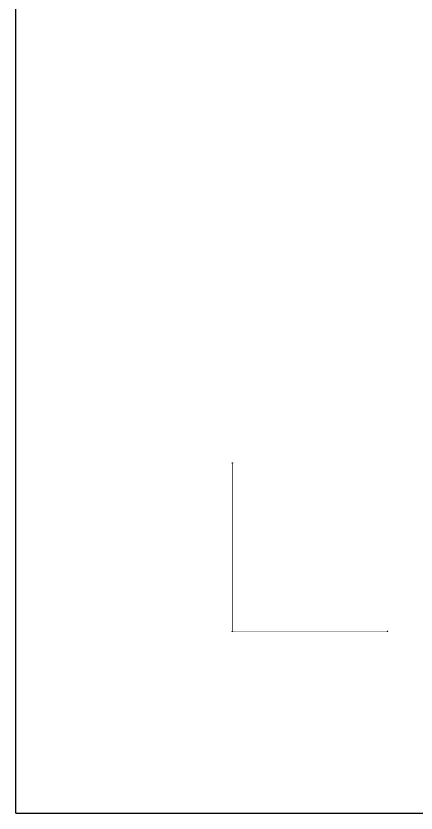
# Model space of a CAD drawing. Header units: millimetres. Extents: x 0 to 8.08, y 0 to 3.16.
# Drawn here: x 0 to 0.954, y 0 to 1.902 of the extents above; entities that cross this region are included whole.
import ezdxf

# ---------------------------------------------------------------- set-up
doc = ezdxf.new("R2010")
doc.units = ezdxf.units.MM
doc.header["$LTSCALE"] = 0.444489
doc.layers.get('0').update_dxf_attribs({"linetype": 'CONTINUOUS'})
doc.layers.add('2D_LINE_00', color=7, linetype='CONTINUOUS')

msp = doc.modelspace()

# ---------------------------------------------------------------- hatches: boundary and pattern name
at = {"linetype": 'CONTINUOUS'}
h = msp.add_hatch(color=7, dxfattribs=at)
edge = h.paths.add_edge_path()
edge.add_arc((0.516, 0.8356), 0.0005, 0, 360)
h = msp.add_hatch(color=7, dxfattribs=at)
edge = h.paths.add_edge_path()
edge.add_arc((0.516, 0.434), 0.0005, 0, 360)
h = msp.add_hatch(color=7, dxfattribs=at)
edge = h.paths.add_edge_path()
edge.add_arc((0.8861, 0.434), 0.0005, 0, 360)

# ---------------------------------------------------------------- linework, layer by layer
at = {"color": 7, "linetype": 'CONTINUOUS'}
for q in [(0, 3.1634), (8.0816, 0)]:
    msp.add_line((0, 0), q, dxfattribs=at)
for centre in [(0.516, 0.8356), (0.516, 0.434), (0.8861, 0.434)]:
    msp.add_circle(centre, 0.0005, dxfattribs=at)
at = {"layer": '2D_LINE_00', "color": 1, "linetype": 'CONTINUOUS', "const_width": 0.001}
for points in [[(0.516, 0.8356), (0.516, 0.434)], [(0.516, 0.434), (0.8861, 0.434)]]:
    msp.add_lwpolyline(points, dxfattribs=at)

doc.saveas('drawing.dxf')
